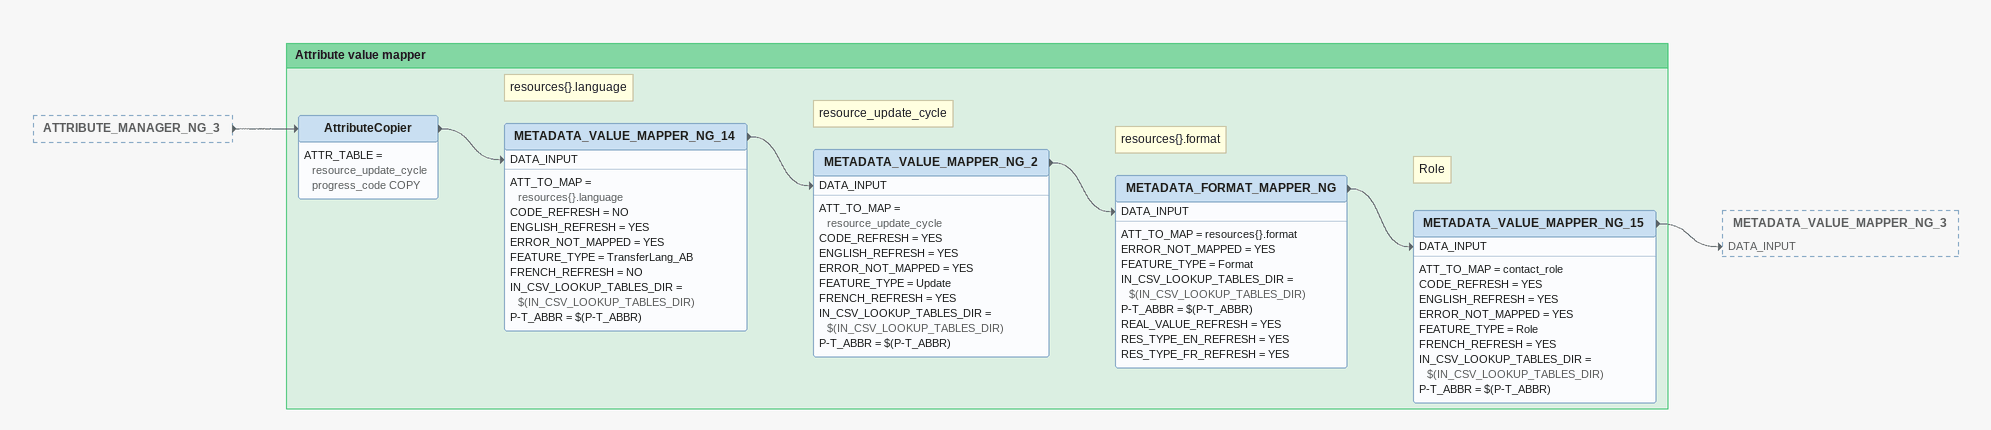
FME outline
ATTRIBUTE_MANAGER_NG_3 [outside]
    -> AttributeCopier

Bookmark: Attribute value mapper
AttributeCopier
    ATTR_TABLE = resource_update_cycle progress_code COPY
    -> METADATA_VALUE_MAPPER_NG_14 [DATA_INPUT]
Note: resources{}.language
METADATA_VALUE_MAPPER_NG_14
    ATT_TO_MAP = resources{}.language
    CODE_REFRESH = NO
    ENGLISH_REFRESH = YES
    ERROR_NOT_MAPPED = YES
    FEATURE_TYPE = TransferLang_AB
    FRENCH_REFRESH = NO
    IN_CSV_LOOKUP_TABLES_DIR = $(IN_CSV_LOOKUP_TABLES_DIR)
    P-T_ABBR = $(P-T_ABBR)
    -> METADATA_VALUE_MAPPER_NG_2 [DATA_INPUT]
Note: resource_update_cycle
METADATA_VALUE_MAPPER_NG_2
    ATT_TO_MAP = resource_update_cycle
    CODE_REFRESH = YES
    ENGLISH_REFRESH = YES
    ERROR_NOT_MAPPED = YES
    FEATURE_TYPE = Update
    FRENCH_REFRESH = YES
    IN_CSV_LOOKUP_TABLES_DIR = $(IN_CSV_LOOKUP_TABLES_DIR)
    P-T_ABBR = $(P-T_ABBR)
    -> METADATA_FORMAT_MAPPER_NG [DATA_INPUT]
Note: resources{}.format
METADATA_FORMAT_MAPPER_NG
    ATT_TO_MAP = resources{}.format
    ERROR_NOT_MAPPED = YES
    FEATURE_TYPE = Format
    IN_CSV_LOOKUP_TABLES_DIR = $(IN_CSV_LOOKUP_TABLES_DIR)
    P-T_ABBR = $(P-T_ABBR)
    REAL_VALUE_REFRESH = YES
    RES_TYPE_EN_REFRESH = YES
    RES_TYPE_FR_REFRESH = YES
    -> METADATA_VALUE_MAPPER_NG_15 [DATA_INPUT]
Note: Role
METADATA_VALUE_MAPPER_NG_15
    ATT_TO_MAP = contact_role
    CODE_REFRESH = YES
    ENGLISH_REFRESH = YES
    ERROR_NOT_MAPPED = YES
    FEATURE_TYPE = Role
    FRENCH_REFRESH = YES
    IN_CSV_LOOKUP_TABLES_DIR = $(IN_CSV_LOOKUP_TABLES_DIR)
    P-T_ABBR = $(P-T_ABBR)
    -> METADATA_VALUE_MAPPER_NG_3 [DATA_INPUT]
